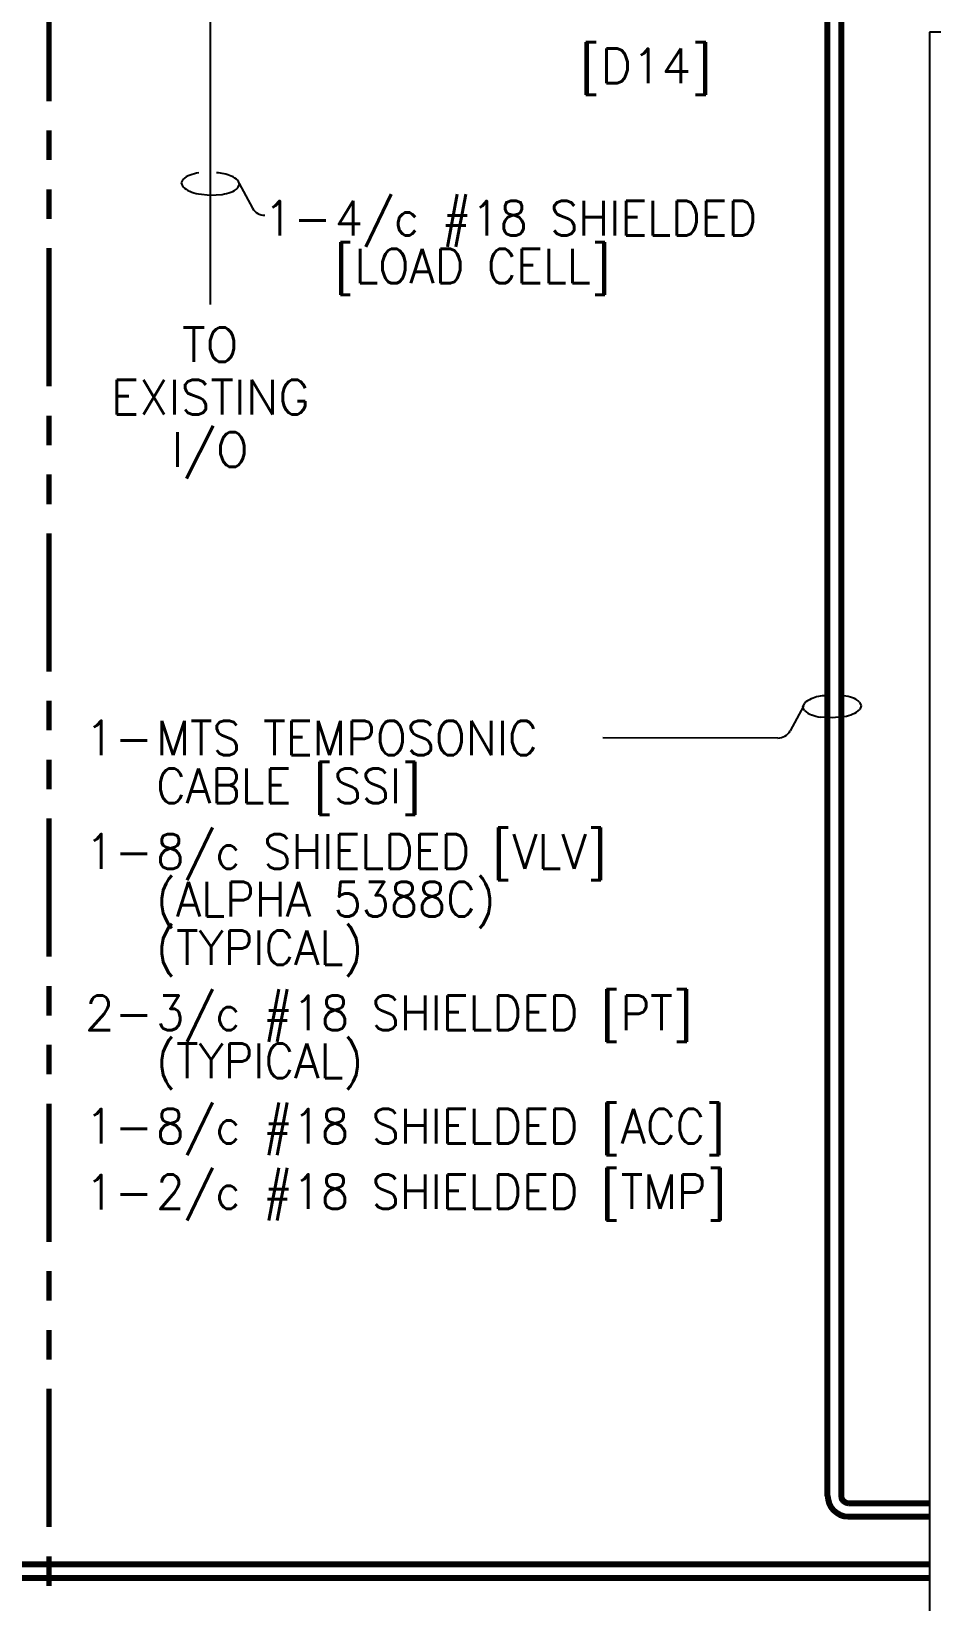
# Model space of a CAD drawing. Extents: x 0 to 34, y 0 to 22.
# Drawn here: x 11.67 to 14.73, y 10.94 to 16.27 of the extents above; entities that cross this region are included whole.
import ezdxf
from ezdxf.enums import TextEntityAlignment as Align

# ---------------------------------------------------------------- set-up
doc = ezdxf.new("R2010")
doc.units = 0
doc.header["$LTSCALE"] = 0.375
doc.header["$MEASUREMENT"] = 0
doc.linetypes.add('PHANTOM', pattern=[2.5, 1.25, -0.25, 0.25, -0.25, 0.25, -0.25])
doc.layers.get('0').update_dxf_attribs({"color": 4})
doc.layers.add('DIM', color=111, linetype='Continuous')
doc.layers.add('TEXT', color=7, linetype='Continuous')
doc.styles.add('ROMANS', font='ROMANS.shx')

msp = doc.modelspace()

# ---------------------------------------------------------------- linework, layer by layer
at = {"lineweight": -3, "ltscale": 0.75}
for p, q in [((14.7217, 16.2686), (14.7217, 5.6958)), ((18.9508, 16.2686), (14.7217, 16.2686))]:
    msp.add_line(p, q, dxfattribs=at)
at = {"layer": 'DIM', "lineweight": -3}
for p, q in [((12.1847, 15.7682), (12.1791, 15.756)), ((12.1791, 15.756), (12.1842, 15.7434)), ((12.3717, 15.7392), (12.3773, 15.7515)), ((12.3773, 15.7515), (12.3722, 15.764)), ((12.3755, 15.7543), (12.4213, 15.6707)), ((12.237, 15.7191), (12.2773, 15.715)), ((12.2773, 15.715), (12.3179, 15.7173)), ((14.2936, 13.9785), (14.2478, 13.8949)), ((14.2918, 13.9757), (14.2968, 13.9882)), ((14.2974, 13.9634), (14.2918, 13.9757)), ((14.4843, 13.9925), (14.49, 13.9802)), ((14.49, 13.9802), (14.4849, 13.9677)), ((14.3917, 13.9392), (14.3512, 13.9415)), ((14.4321, 13.9434), (14.3917, 13.9392)), ((14.2063, 13.8705), (13.6121, 13.8707))]:
    msp.add_line(p, q, dxfattribs=at)
for centre, radius, start, end in [((12.2586, 15.6464), 0.1451, 97.9125, 110.0683), ((12.2946, 15.65), 0.1404, 67.2557, 88.101), ((12.2358, 15.7957), 0.0735, 225.3644, 247.3576), ((12.234, 15.7137), 0.0735, 110.0683, 132.0614), ((12.3225, 15.7938), 0.0735, 290.0683, 312.0614), ((12.3206, 15.7117), 0.0735, 45.3644, 67.3576), ((12.2634, 15.8619), 0.1451, 247.3576, 259.5134), ((12.2979, 15.8611), 0.1451, 277.9125, 290.0683), ((12.4625, 15.6932), 0.047, 208.7037, 270.3462), ((14.3485, 13.9359), 0.0735, 112.6424, 134.6356), ((14.3745, 13.8743), 0.1404, 91.899, 112.7443), ((14.4105, 13.8706), 0.1451, 69.9317, 82.0875), ((14.4351, 13.9379), 0.0735, 47.9386, 69.9317), ((14.3466, 14.018), 0.0735, 227.9386, 249.9317), ((14.3712, 14.0853), 0.1451, 249.9317, 262.0875), ((14.4057, 14.0861), 0.1451, 280.4866, 292.6424), ((14.4333, 14.02), 0.0735, 292.6424, 314.6356), ((14.2066, 13.9175), 0.047, 269.6538, 331.2963)]:
    msp.add_arc(centre, radius, start, end, dxfattribs=at)
at = {"layer": 'TEXT', "color": 6, "linetype": 'PHANTOM', "lineweight": 70}
msp.add_line((11.7292, 19.4092), (11.7292, 2.5654), dxfattribs=at)
at = {"layer": 'TEXT', "lineweight": 80}
for p, q in [((14.3757, 11.296), (14.3757, 18.4843)), ((14.4212, 18.4848), (14.4212, 11.2965)), ((14.4462, 11.2715), (14.7217, 11.2715)), ((14.4457, 11.226), (14.7217, 11.226)), ((0.9595, 11.0635), (14.7217, 11.0635)), ((0.959, 11.018), (14.7217, 11.018))]:
    msp.add_line(p, q, dxfattribs=at)
at = {"layer": 'TEXT'}
msp.add_line((12.277, 17.5695), (12.277, 15.3432), dxfattribs=at)
at = {"layer": 'TEXT', "lineweight": 80}
for centre, radius in [((14.4457, 11.296), 0.07), ((14.4462, 11.2965), 0.025)]:
    msp.add_arc(centre, radius, 180, 270, dxfattribs=at)

# ---------------------------------------------------------------- texts
at = {"layer": 'TEXT', "style": 'ROMANS'}
for s, p in [('[D14]', (13.7581, 16.0951)), ('TO', (12.2773, 15.148)), ('EXISTING', (12.2773, 14.9698)), ('I/O', (12.2773, 14.7916))]:
    msp.add_text(s, height=0.11747, dxfattribs=at).set_placement(p, align=Align.CENTER)
for s, p in [('1-', (12.4583, 15.6366)), ('1-', (11.8516, 13.8706)), ('1-', (11.8516, 13.4852)), ('2-', (11.8516, 12.9365)), ('1-', (11.8516, 12.5516)), ('1-', (11.8516, 12.3277))]:
    msp.add_text(s, height=0.11747, dxfattribs=at).set_placement(p, align=Align.MIDDLE_LEFT)
at = {"layer": 'TEXT', "style": 'ROMANS', "width": 0.95}
for s, height, p in [('4/c #18 SHIELDED', 0.117475, (12.7007, 15.6366)), ('[LOAD CELL]', 0.117475, (12.7007, 15.4739)), ('MTS TEMPOSONIC', 0.117475, (12.094, 13.8706)), ('CABLE [SSI]', 0.117475, (12.094, 13.7079)), ('8/c SHIELDED [VLV]', 0.117475, (12.094, 13.4852)), ('(ALPHA 5388C)', 0.117475, (12.094, 13.3226)), ('(TYPICAL)', 0.11747, (12.094, 13.1582)), ('3/c #18 SHIELDED [PT]', 0.117475, (12.094, 12.9365)), ('(TYPICAL)', 0.11747, (12.094, 12.7739)), ('8/c #18 SHIELDED [ACC]', 0.117475, (12.094, 12.5516)), ('2/c #18 SHIELDED [TMP]', 0.117475, (12.094, 12.3293))]:
    msp.add_text(s, height=height, dxfattribs=at).set_placement(p, align=Align.MIDDLE_LEFT)

doc.saveas('drawing.dxf')
